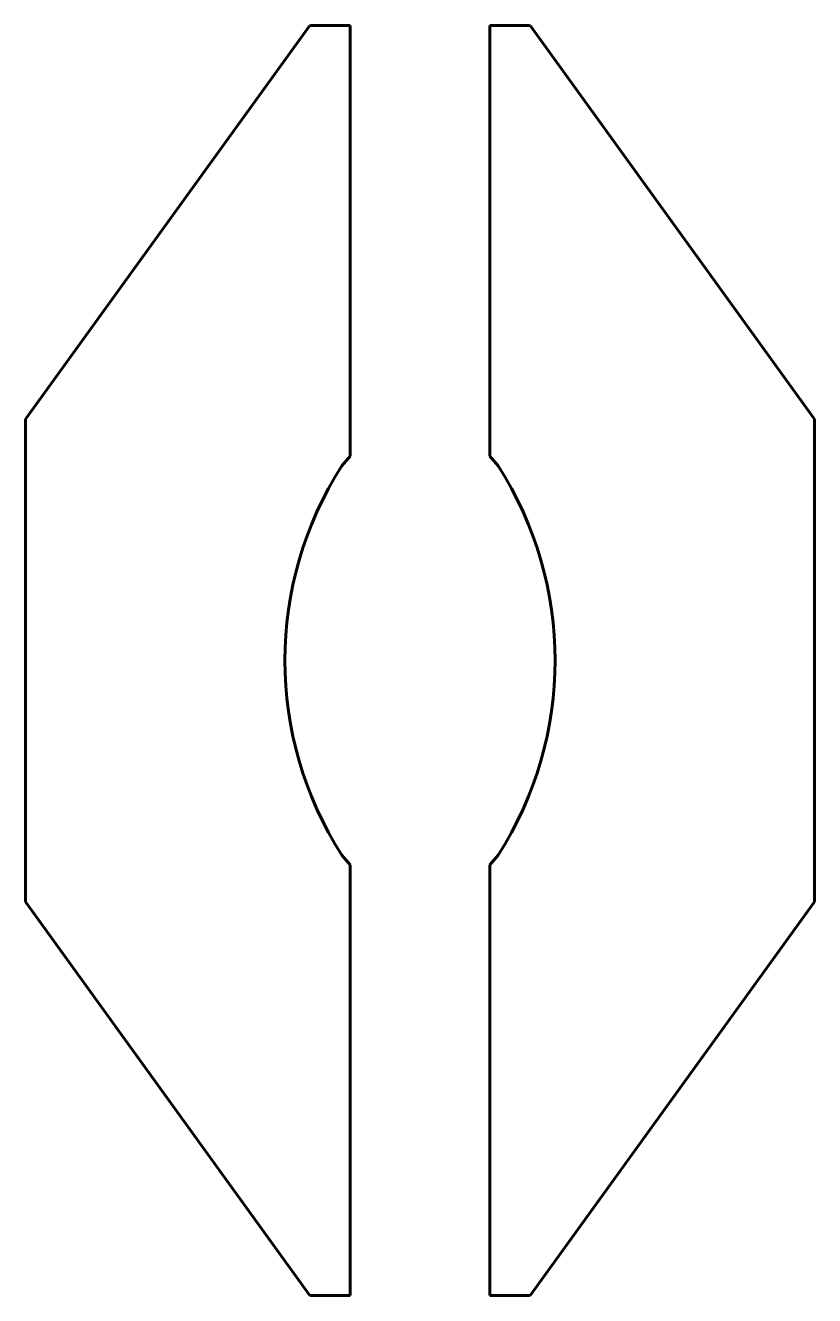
# Model space of a CAD drawing. Header units: millimetres. Extents: x -282 to 77, y -289 to 289.
import ezdxf

# ---------------------------------------------------------------- set-up
doc = ezdxf.new("R2010")
doc.units = ezdxf.units.MM
doc.linetypes.add('K5LT_BASIC', pattern=[0])

msp = doc.modelspace()

# ---------------------------------------------------------------- linework, layer by layer
at = {"color": 5, "linetype": 'K5LT_BASIC', "lineweight": 60, "true_color": 0x0000ff}
for p, q in [((-152.65, 289.14), (-282.17, 109.81)), ((-134.17, 289.14), (-152.65, 289.14)), ((-134.17, 93.08), (-134.17, 289.14)), ((-70.68, 93.08), (-70.68, 289.14)), ((-70.68, 289.14), (-52.19, 289.14)), ((-52.19, 289.14), (77.32, 109.81)), ((-282.17, 109.81), (-282.17, -109.81)), ((77.32, 109.81), (77.32, -109.81)), ((-138.01, 88.6), (-134.17, 93.08)), ((-66.83, 88.6), (-70.68, 93.08)), ((-134.17, -93.08), (-138.01, -88.6)), ((-70.68, -93.08), (-66.83, -88.6)), ((-134.17, -289.14), (-134.17, -93.08)), ((-70.68, -289.14), (-70.68, -93.08)), ((-282.17, -109.81), (-152.65, -289.14)), ((77.32, -109.81), (-52.19, -289.14)), ((-152.65, -289.14), (-134.17, -289.14)), ((-52.19, -289.14), (-70.68, -289.14))]:
    msp.add_line(p, q, dxfattribs=at)
for centre, start, end in [((0, 0), 147.30048, 212.69952), ((-204.84, 0), 327.30048, 32.69952)]:
    msp.add_arc(centre, 164, start, end, dxfattribs=at)

doc.saveas('drawing.dxf')
